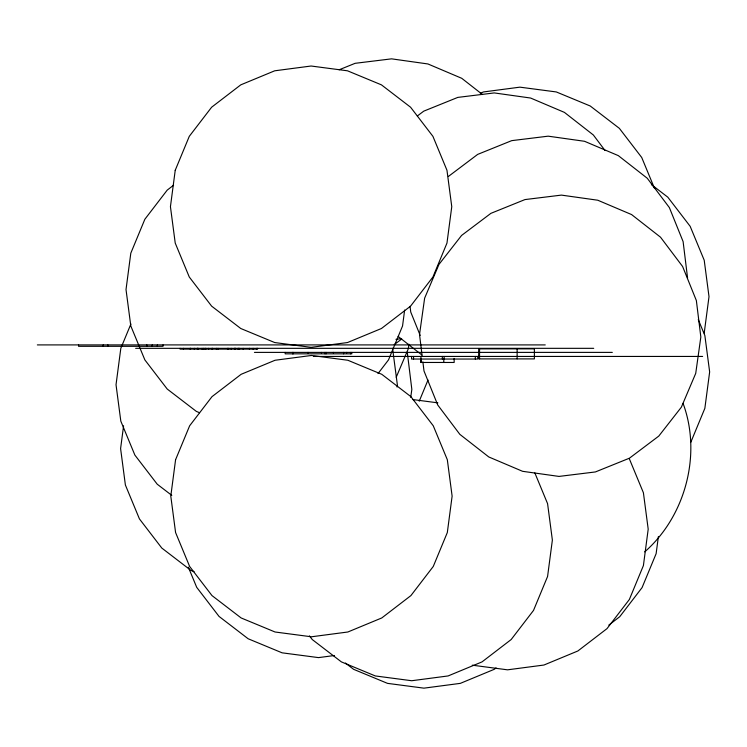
<?xml version="1.0" encoding="UTF-8"?>
<svg xmlns="http://www.w3.org/2000/svg" width="747" height="747" viewBox="0 0 747 747"><rect width="100%" height="100%" fill="white"/><g stroke="black" fill="none" stroke-linecap="round" stroke-linejoin="round"><path stroke-width="1.12" d="M123.582 425.827L120.594 448.583L125.384 484.99L139.437 518.913L161.791 548.046L190.924 570.4L194.099 571.716M404.641 310.052L402.549 325.981L388.496 359.905L378.019 373.565M397.049 387.021L397.348 384.742L392.558 348.335M658.378 536.607L656.127 553.676L642.075 587.6L619.721 616.733L608.796 625.118M704.216 333.05L709.006 296.643L704.216 260.236L690.163 226.313L667.809 197.18L651.421 184.602M408.945 344.208L408.31 348.756L396.199 377.272M410.719 397.376L411.84 389.42L407.367 352.967M130.902 323.993L120.818 348.335L116.028 384.742L120.818 421.149L134.871 455.082L157.225 484.205L171.791 495.382M419.226 401.223L428.003 380.018M690.807 442.252L704.86 408.329L709.65 371.922L704.86 335.515L698.268 319.613M173.575 185.228L167.216 190.111L144.862 219.245L130.809 253.168L126.019 289.575L130.809 325.981L144.862 359.905L167.216 389.038L196.349 411.392L199.524 412.708M644.708 551.884C685.466 516.196 701.919 454.307 683.057 403.343M496.073 667.911L494.253 669.312L460.329 683.365L423.923 688.155L387.516 683.365L353.592 669.312L345.403 663.019M417.34 115.981L423.754 111.154L457.808 97.399L494.253 92.927L530.613 98.034L564.415 112.386L593.351 134.992L605.089 150.577M448.34 176.497L477.669 154.396L511.714 140.641L548.158 136.169L584.528 141.286L618.32 155.628L647.257 178.244L669.359 207.573L683.113 241.617L687.585 278.061M394.248 344.628L401.587 339.101M480.321 93.263L483.496 91.946L519.903 87.156L556.31 91.946L590.233 105.999L619.366 128.353L641.72 157.486L654.456 188.235M339.166 69.77L355.124 63.318L391.568 58.845L427.938 63.962L461.739 78.304L482.534 94.561M334.423 655.521L318.493 657.612L282.086 652.822L248.163 638.769L219.03 616.415L196.704 587.329L188.328 567.141M395.938 339.325L401.634 338.624M37.35 344.909L545.245 344.909M135.655 348.326L593.716 348.326M254.438 352.388L612.307 352.388M313.703 356.44L702.628 356.44M412.848 399.561L437.873 402.848M472.263 665.185L507.54 669.826L543.937 665.035L577.87 650.982L607.003 628.629L629.357 599.496L643.41 565.572L648.2 529.165L643.41 492.759L629.357 458.835M398.114 336.411L421.616 354.778M309.454 635.893L312.246 639.535L341.379 661.889L375.302 675.942L411.709 680.732L448.116 675.942L482.039 661.889L511.172 639.535L533.526 610.402L547.579 576.479L552.369 540.072L547.579 503.665L534.843 472.916M420.197 335.45L410.747 312.041L410.047 306.345M422.176 356.17L419.525 334.535L424.632 298.174L438.984 264.373L461.59 235.436L490.919 213.334L524.964 199.58L561.408 195.107L597.777 200.224L631.579 214.566L660.507 237.182L682.609 266.502L696.363 300.555L700.835 337L695.728 373.36L681.376 407.162L658.77 436.099L629.441 458.191L595.396 471.945L558.999 476.418L522.583 471.31L488.781 456.959L459.844 434.352L437.751 405.023L423.997 370.979L422.877 361.865M517.129 348.858L517.129 358.896M479.555 348.858L479.555 358.896M477.707 356.44L477.707 359.036L411.56 359.036L411.56 356.44M475.335 356.44L475.335 359.036M454.157 358.448L454.157 362.463L420.729 362.463L420.729 358.448M444.138 356.44L444.138 359.036M443.802 358.448L443.802 362.463M442.336 356.44L442.336 359.036M421.261 358.448L421.261 362.463M420.935 356.44L420.935 359.036M413.549 356.44L413.549 359.036M351.818 352.388L351.818 353.835L285.167 353.835L285.167 352.388M350.53 352.388L350.53 353.835M346.692 352.388L346.692 353.088M343.573 352.388L343.573 353.835M333.386 352.388L333.386 353.088M326.112 352.388L326.112 353.835M324.954 352.388L324.954 353.835M321.425 352.388L321.425 353.088M308.025 352.388L308.025 353.088M293.169 352.388L293.169 353.835M292.693 352.388L292.693 353.835M257.566 348.326L257.566 349.12L180.064 349.12L180.064 348.326M256.809 348.326L256.809 349.12M253.093 348.326L253.093 349.12M249.405 348.326L249.405 349.12M243.139 348.326L243.139 349.12M239.628 348.326L239.628 349.12M238.676 348.326L238.676 349.12M238.069 348.326L238.069 349.12M235.352 348.326L235.352 349.12M235.025 348.326L235.025 349.12M234.437 348.326L234.437 349.12M231.159 348.326L231.159 349.12M228.647 348.326L228.647 349.12M227.471 348.326L227.471 349.12M218.031 348.326L218.031 349.12M216.313 348.326L216.313 349.12M212.624 348.326L212.624 349.12M212.008 348.326L212.008 349.12M208.684 348.326L208.684 349.12M205.827 348.326L205.827 349.12M205.014 348.326L205.014 349.12M203.427 348.326L203.427 349.12M202.064 348.326L202.064 349.12M198.244 348.326L198.244 349.12M197.479 348.326L197.479 349.12M197.339 348.326L197.339 349.12M194.257 348.326L194.257 349.12M190.569 348.326L190.569 349.12M190.158 348.326L190.158 349.12M183.398 348.326L183.398 349.12M163.033 344.909L163.033 346.309L78.547 346.309L78.547 344.909M157.393 344.909L157.393 346.309M152.229 344.909L152.229 346.309M146.832 344.909L146.832 346.309M107.876 344.909L107.876 346.309M103.217 344.909L103.217 346.309M175.228 170.279L170.437 206.676L175.228 243.083L189.28 277.016L211.634 306.149L240.767 328.503L274.691 342.546L311.097 347.346L347.504 342.546L381.437 328.503L410.57 306.149L432.924 277.016L446.967 243.083L451.767 206.676L446.967 170.279L432.924 136.346L410.57 107.213L381.437 84.859L347.504 70.806L311.097 66.016L274.691 70.806L240.767 84.859L211.634 107.213L189.28 136.346L175.228 170.279M175.582 459.722L170.792 496.129L175.582 532.536L189.635 566.459L211.989 595.592L241.122 617.946L275.045 631.999L311.452 636.789L347.859 631.999L381.782 617.946L410.915 595.592L433.269 566.459L447.322 532.536L452.122 496.129L447.322 459.722L433.269 425.799L410.915 396.666L381.782 374.312L347.859 360.259L311.452 355.469L275.045 360.259L241.122 374.312L211.989 396.666L189.635 425.799L175.582 459.722M534.385 348.858L478.668 348.858L478.668 358.896L534.385 358.896L534.385 348.858"/></g></svg>
